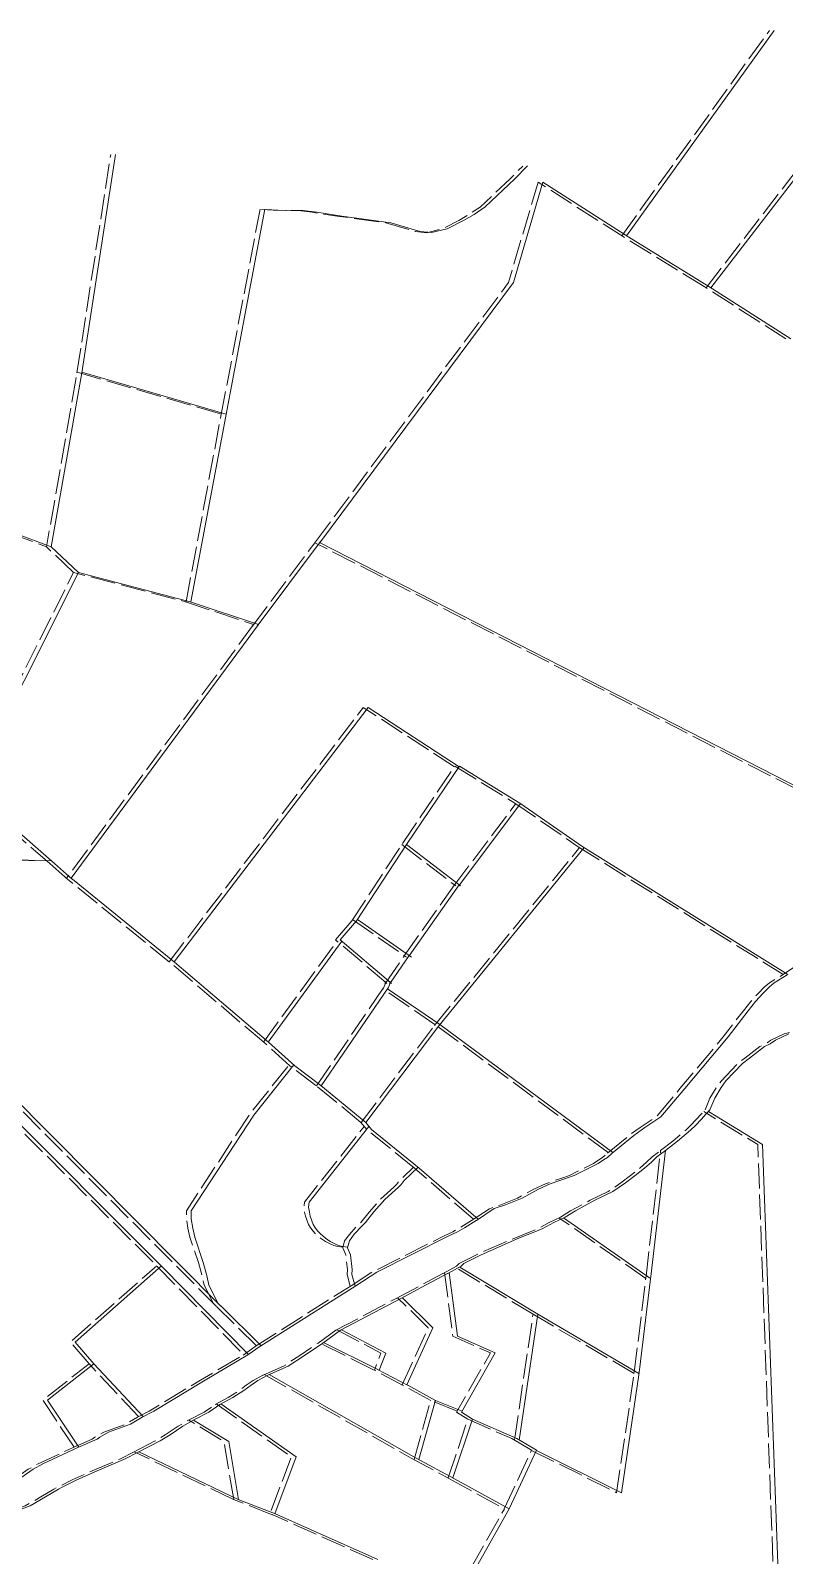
# Model space of a CAD drawing. Header units: millimetres. Extents: x 611548 to 616630, y 1316670 to 1320037.
# Drawn here: x 613498 to 613861, y 1318930 to 1319665 of the extents above; entities that cross this region are included whole.
import ezdxf

# ---------------------------------------------------------------- set-up
doc = ezdxf.new("R2010")
doc.units = ezdxf.units.MM
doc.header["$PDMODE"] = 35
doc.header["$PDSIZE"] = 0.5
doc.linetypes.add('ACAD_ISO02W100', pattern=[15, 12, -3])
doc.layers.add('2', color=7, linetype='Continuous')
doc.layers.add('FONDO_MANAGUA', color=8, linetype='ACAD_ISO02W100')

msp = doc.modelspace()

# ---------------------------------------------------------------- linework, layer by layer
at = {"layer": '2', "color": 1, "lineweight": 0}
for p, q in [((613785.17713, 1319565.97276), (613856.30113, 1319664.93876)), ((613825.76113, 1319540.91176), (613902.02113, 1319639.85276)), ((613522.51013, 1319499.88176), (613538.81113, 1319605.16376)), ((613786.25113, 1319565.28376), (613744.79513, 1319591.84176)), ((613591.91213, 1319479.08376), (613610.78613, 1319578.76076)), ((613824.79313, 1319541.52976), (613786.25113, 1319565.28376)), ((613864.31113, 1319516.31776), (613824.79313, 1319541.52976)), ((613522.56313, 1319500.22376), (613592.09013, 1319480.02576)), ((613575.11813, 1319389.44576), (613591.91213, 1319479.08376)), ((613520.88613, 1319403.69076), (613507.83713, 1319416.05676)), ((613607.07213, 1319377.70576), (613637.60413, 1319418.58376)), ((613936.89313, 1319264.70076), (613637.19313, 1319418.03276)), ((613574.81313, 1319389.54776), (613607.67213, 1319378.51876)), ((613607.67213, 1319378.51876), (613517.47913, 1319256.24276)), ((613679.41313, 1319272.95476), (613704.64113, 1319310.23776)), ((613704.64113, 1319310.23776), (613733.67413, 1319292.48576)), ((613704.26413, 1319252.66376), (613734.06813, 1319292.21276)), ((613733.67413, 1319292.48576), (613764.09713, 1319271.42576)), ((613654.94613, 1319235.66876), (613679.41313, 1319272.95476)), ((613679.12413, 1319272.51376), (613705.13913, 1319252.54376)), ((613694.81713, 1319185.22976), (613764.75113, 1319271.01776)), ((613764.09713, 1319271.42576), (613862.95413, 1319209.85476)), ((613518.14913, 1319255.65876), (613509.38013, 1319263.30676)), ((613567.16513, 1319215.85876), (613517.99613, 1319255.78376)), ((613680.30113, 1319218.81676), (613704.51713, 1319253.02176)), ((613647.18013, 1319226.54376), (613654.94613, 1319235.66876)), ((613655.39013, 1319236.34576), (613681.44113, 1319218.17876)), ((613612.43613, 1319177.29476), (613647.84013, 1319225.98376)), ((613671.38213, 1319206.01076), (613647.18013, 1319226.54376)), ((613612.52813, 1319177.21676), (613567.16513, 1319215.85876)), ((613671.22313, 1319205.63576), (613680.37413, 1319218.92276)), ((613637.99313, 1319156.09676), (613670.29913, 1319203.45776)), ((613695.07713, 1319185.73276), (613669.97813, 1319202.96476)), ((613670.06513, 1319202.90576), (613671.38213, 1319206.01076)), ((613659.48313, 1319138.48376), (613695.15413, 1319185.67576)), ((613778.60213, 1319124.03076), (613695.07713, 1319185.73276)), ((613625.19713, 1319165.86776), (613612.52813, 1319177.21676)), ((613637.74513, 1319156.29976), (613625.19713, 1319165.86776)), ((613476.23613, 1319153.99576), (613561.35713, 1319068.97676)), ((613659.41413, 1319138.56976), (613637.74513, 1319156.29976)), ((613662.19913, 1319135.12976), (613659.41413, 1319138.56976)), ((613685.26313, 1319116.50676), (613662.19913, 1319135.12976)), ((613796.85713, 1319064.32176), (613803.87113, 1319125.03976)), ((613713.63613, 1319091.84176), (613685.26313, 1319116.50676)), ((613796.73813, 1319063.35476), (613754.83613, 1319092.56576)), ((613561.35713, 1319068.97676), (613602.87613, 1319026.56976)), ((613698.98313, 1319065.76176), (613705.46613, 1319069.17276)), ((613742.35913, 1319046.05976), (613704.71313, 1319068.77676)), ((613791.17513, 1319017.95476), (613796.87213, 1319064.44676)), ((613608.37113, 1319030.45676), (613654.65713, 1319059.79776)), ((613608.99613, 1319030.85276), (613589.49913, 1319050.08376)), ((613647.24213, 1319038.34376), (613676.35313, 1319053.63176)), ((613733.42313, 1318985.37976), (613742.35913, 1319046.05976)), ((613791.11513, 1319017.54576), (613742.35913, 1319046.05976)), ((613638.72013, 1319032.14376), (613647.24213, 1319038.34376)), ((613665.20413, 1319019.42776), (613639.11213, 1319032.42876)), ((613602.64713, 1319026.40776), (613608.37113, 1319030.45676)), ((613552.15713, 1318996.70376), (613528.36113, 1319022.18676)), ((613679.83413, 1319011.73176), (613665.09913, 1319019.48276)), ((613612.83113, 1319016.96476), (613683.66213, 1318976.72876)), ((613693.12413, 1319004.52876), (613679.68213, 1319011.81376)), ((613685.05013, 1318975.98176), (613693.01813, 1319004.58676)), ((613705.83513, 1318999.39276), (613693.12413, 1319004.52876)), ((613701.43313, 1318967.15976), (613710.93813, 1318995.42676)), ((613705.55313, 1318998.89976), (613710.87813, 1318995.45276)), ((613710.87813, 1318995.45276), (613732.18613, 1318986.11076)), ((613732.18613, 1318986.11076), (613741.69613, 1318980.49076)), ((613597.91213, 1318956.78476), (613550.12613, 1318979.76176)), ((613683.66213, 1318976.72876), (613702.17613, 1318966.75976)), ((613728.52113, 1318952.26576), (613741.69613, 1318980.49076)), ((613702.17613, 1318966.75976), (613728.50113, 1318952.23176)), ((613616.66513, 1318949.43776), (613597.91213, 1318956.78476)), ((613705.19313, 1318910.91376), (613728.55113, 1318952.31976)), ((613665.21713, 1318927.78576), (613616.55913, 1318949.48476))]:
    msp.add_line(p, q, dxfattribs=at)
for points in [[(613611.44713, 1319578.65176), (613617.03313, 1319578.25376), (613623.25413, 1319578.23476), (613629.22213, 1319578.08876), (613635.82213, 1319577.30676), (613647.88013, 1319575.49076), (613671.48813, 1319572.24176), (613685.69913, 1319568.00476), (613691.15713, 1319567.47976), (613698.65213, 1319569.36376), (613706.53413, 1319573.40576), (613711.62013, 1319576.31276), (613716.96113, 1319579.85476), (613731.34013, 1319593.40776), (613737.44913, 1319599.61576)], [(613637.54313, 1319418.50176), (613730.58713, 1319543.46976), (613744.79513, 1319591.84176)], [(613447.70713, 1319438.47876), (613507.83713, 1319416.05676), (613522.51013, 1319499.88176)], [(613509.38013, 1319263.30676), (613468.45413, 1319299.13976), (613520.88613, 1319403.69076), (613574.81313, 1319389.54776)], [(613704.50113, 1319310.03076), (613660.52313, 1319338.58276), (613567.04413, 1319215.95676)], [(613589.56313, 1319050.02076), (613466.76013, 1319173.59476), (613402.54513, 1319240.25076), (613362.65113, 1319283.06976), (613337.57213, 1319308.68876)], [(613507.67113, 1319264.80376), (613502.78013, 1319264.59776), (613485.00713, 1319265.66876)], [(613778.22113, 1319123.72076), (613788.65213, 1319132.20276), (613793.99413, 1319136.12576), (613801.75113, 1319141.18576), (613813.21113, 1319154.87476), (613834.09313, 1319179.84476), (613843.77213, 1319192.39576), (613847.33813, 1319196.83276), (613851.03013, 1319200.88776), (613853.83013, 1319203.80176), (613856.37413, 1319205.82776), (613862.60413, 1319209.62076)], [(613825.37513, 1319144.54476), (613827.67413, 1319150.25576), (613830.73413, 1319155.32976), (613833.02713, 1319158.49976), (613841.04613, 1319166.98876), (613844.48013, 1319169.51976), (613851.73013, 1319175.08876), (613854.40013, 1319176.47876), (613856.94313, 1319178.12276), (613863.42613, 1319181.27976)], [(613588.29613, 1319051.29576), (613583.80913, 1319060.14076), (613582.80413, 1319064.71876), (613581.04213, 1319071.07776), (613577.00713, 1319083.16176), (613576.00213, 1319087.61276), (613575.25113, 1319092.06276), (613575.26013, 1319095.87476), (613605.46113, 1319142.03776), (613624.73313, 1319166.28376)], [(613803.87213, 1319125.04076), (613809.72313, 1319129.46976), (613815.95713, 1319134.78876), (613818.50213, 1319137.19476), (613821.04813, 1319139.98276), (613823.59313, 1319142.64376), (613825.37513, 1319144.54476)], [(613846.49013, 1318839.11776), (613859.78613, 1318877.45376), (613850.72913, 1319127.81976), (613824.63413, 1319143.75476)], [(613650.73113, 1319078.45476), (613648.22613, 1319078.75076), (613646.32313, 1319079.26576), (613644.92813, 1319079.90476), (613642.26413, 1319081.18376), (613639.98313, 1319082.71576), (613637.57513, 1319084.75576), (613636.18213, 1319086.28576), (613634.91713, 1319088.06876), (613634.15813, 1319089.34176), (613632.64313, 1319093.28576), (613632.26713, 1319095.19276), (613631.89213, 1319097.60776), (613632.15213, 1319100.02176), (613660.97313, 1319136.64376)], [(613712.75513, 1319091.26176), (613721.40313, 1319096.95376), (613726.86713, 1319098.84376), (613734.87313, 1319101.99576), (613742.75613, 1319106.29276), (613748.34813, 1319108.94376), (613756.22713, 1319111.71576), (613759.91213, 1319112.97476), (613767.28513, 1319116.63776), (613771.48013, 1319118.78576), (613774.02313, 1319120.42976), (613775.93113, 1319121.69476), (613778.22113, 1319123.72076)], [(613755.54813, 1319092.91076), (613760.50713, 1319095.94476), (613769.91413, 1319100.99976), (613778.55813, 1319105.16676), (613784.66213, 1319109.34176), (613789.36913, 1319113.01276), (613793.82113, 1319116.42976), (613797.12913, 1319119.34276), (613799.80113, 1319122.00276), (613803.87213, 1319125.04076)], [(613650.63713, 1319078.10876), (613651.53413, 1319081.40976), (613653.82713, 1319084.57976), (613657.64513, 1319088.63476), (613659.30013, 1319090.28176), (613663.37513, 1319095.35176), (613668.59413, 1319101.30876), (613672.03013, 1319104.47476), (613675.21113, 1319107.38776), (613676.48413, 1319108.65476), (613678.01213, 1319110.55676), (613684.70913, 1319116.95476)], [(613654.65613, 1319059.79776), (613664.83013, 1319066.37376), (613699.15213, 1319083.67876), (613703.72813, 1319085.82476), (613707.03413, 1319087.72176), (613712.62913, 1319091.26276)], [(613705.46613, 1319069.17276), (613706.73913, 1319070.56676), (613715.12913, 1319074.73476), (613733.55813, 1319082.81176), (613740.92913, 1319085.71176), (613744.86913, 1319087.35176), (613750.08213, 1319090.25876), (613755.54813, 1319092.91076)], [(613654.27913, 1319059.55876), (613652.76513, 1319065.14076), (613652.89713, 1319067.55476), (613652.15213, 1319074.67276), (613650.63713, 1319078.10876)], [(613528.36113, 1319022.18676), (613519.37113, 1319032.63476), (613560.97513, 1319069.35776)], [(613676.35313, 1319053.63176), (613688.55813, 1319060.20176), (613698.85613, 1319065.76176)], [(613699.66113, 1319066.11776), (613703.73613, 1319035.50376), (613721.87313, 1319027.44176), (613705.55313, 1318998.89976)], [(613679.31713, 1319012.00376), (613691.81013, 1319039.47876), (613677.11113, 1319054.03976)], [(613612.27413, 1319016.72076), (613622.06113, 1319021.01176), (613629.94513, 1319026.19776), (613638.72013, 1319032.14376)], [(613647.73313, 1319038.60176), (613669.05413, 1319027.34876), (613665.91013, 1319019.05576)], [(613551.66213, 1318996.44676), (613557.25613, 1318999.35276), (613582.05013, 1319014.27176), (613602.64713, 1319026.40776)], [(613521.14113, 1318982.01576), (613506.10013, 1319004.59176), (613528.36113, 1319022.18676)], [(613741.67013, 1318980.43476), (613782.65813, 1318960.03376), (613791.17513, 1319017.95476)], [(613589.13213, 1319002.55876), (613595.36213, 1319005.97076), (613600.70213, 1319009.25876), (613604.13613, 1319011.78976), (613607.44313, 1319014.06676), (613612.27413, 1319016.72076)], [(613576.92613, 1318995.35276), (613583.79113, 1318998.88976), (613589.13213, 1319002.55876)], [(613589.61013, 1319002.82076), (613625.89313, 1318977.28576), (613615.55213, 1318949.87376)], [(613520.64713, 1318981.80076), (613529.92613, 1318985.83876), (613531.19813, 1318986.85176), (613535.39313, 1318989.25276), (613546.06813, 1318993.03276), (613551.66213, 1318996.44676)], [(613549.71813, 1318979.55176), (613560.26913, 1318984.98376), (613565.10113, 1318987.89176), (613571.33213, 1318992.06576), (613576.92613, 1318995.35276)], [(613598.09513, 1318956.71276), (613593.40713, 1318984.62876), (613576.42113, 1318995.05576)], [(613442.78813, 1318916.59376), (613457.30613, 1318934.97576), (613462.65213, 1318940.42376), (613468.38213, 1318947.52276), (613473.21913, 1318952.71776), (613479.45313, 1318957.65476), (613499.03813, 1318971.31876), (613503.74213, 1318973.97376), (613520.64713, 1318981.80076)], [(613467.95813, 1318929.09776), (613470.25413, 1318933.53876), (613472.16513, 1318936.58276), (613476.11013, 1318940.12876), (613480.56513, 1318944.94376), (613485.52613, 1318948.61376), (613491.75413, 1318951.51776), (613494.55013, 1318952.52576), (613497.60013, 1318953.65976), (613505.10113, 1318958.08476), (613511.33113, 1318961.75076), (613513.11113, 1318962.63476), (613520.23013, 1318966.29876), (613529.89013, 1318970.58976), (613543.48913, 1318976.39376), (613549.71813, 1318979.55176)]]:
    msp.add_lwpolyline(points, dxfattribs=at)
msp.add_point((613671.38213, 1319206.01076), dxfattribs=at)
at = {"layer": 'FONDO_MANAGUA', "color": 1, "lineweight": 0}
for p, q in [((613782.88325, 1319565.96571), (613854.00725, 1319664.93171)), ((613823.46725, 1319540.90471), (613899.72725, 1319639.84571)), ((613783.95725, 1319565.27671), (613742.50125, 1319591.83471)), ((613589.61825, 1319479.07671), (613608.49225, 1319578.75371)), ((613822.49925, 1319541.52271), (613783.95725, 1319565.27671)), ((613862.01725, 1319516.31071), (613822.49925, 1319541.52271)), ((613520.26925, 1319500.21671), (613589.79625, 1319480.01871)), ((613572.82425, 1319389.43871), (613589.61825, 1319479.07671)), ((613518.59225, 1319403.68371), (613505.54325, 1319416.04971)), ((613604.77825, 1319377.69871), (613635.31025, 1319418.57671)), ((613934.59925, 1319264.69371), (613634.89925, 1319418.02571)), ((613572.51925, 1319389.54071), (613605.37825, 1319378.51171)), ((613605.37825, 1319378.51171), (613515.18525, 1319256.23571)), ((613677.11925, 1319272.94771), (613702.34725, 1319310.23071)), ((613702.34725, 1319310.23071), (613731.38025, 1319292.47871)), ((613701.97025, 1319252.65671), (613731.77425, 1319292.20571)), ((613731.38025, 1319292.47871), (613761.80325, 1319271.41871)), ((613652.65225, 1319235.66171), (613677.11925, 1319272.94771)), ((613676.83025, 1319272.50671), (613702.84525, 1319252.53671)), ((613692.52325, 1319185.22271), (613762.45725, 1319271.01071)), ((613761.80325, 1319271.41871), (613860.66025, 1319209.84771)), ((613515.85525, 1319255.65171), (613507.08625, 1319263.29971)), ((613564.87125, 1319215.85171), (613515.70225, 1319255.77671)), ((613678.00725, 1319218.80971), (613702.22325, 1319253.01471)), ((613644.88625, 1319226.53671), (613652.65225, 1319235.66171)), ((613653.09625, 1319236.33871), (613679.14725, 1319218.17171)), ((613610.14225, 1319177.28771), (613645.54625, 1319225.97671)), ((613669.08825, 1319206.00371), (613644.88625, 1319226.53671)), ((613610.23425, 1319177.20971), (613564.87125, 1319215.85171)), ((613668.92925, 1319205.62871), (613678.08025, 1319218.91571)), ((613635.69925, 1319156.08971), (613668.00525, 1319203.45071)), ((613692.78325, 1319185.72571), (613667.68425, 1319202.95771)), ((613667.77125, 1319202.89871), (613669.08825, 1319206.00371)), ((613657.18925, 1319138.47671), (613692.86025, 1319185.66871)), ((613776.30825, 1319124.02371), (613692.78325, 1319185.72571)), ((613622.90325, 1319165.86071), (613610.23425, 1319177.20971)), ((613635.45125, 1319156.29271), (613622.90325, 1319165.86071)), ((613473.94225, 1319153.98871), (613559.06325, 1319068.96971)), ((613657.12025, 1319138.56271), (613635.45125, 1319156.29271)), ((613659.90525, 1319135.12271), (613657.12025, 1319138.56271)), ((613682.96925, 1319116.49971), (613659.90525, 1319135.12271)), ((613794.56325, 1319064.31471), (613801.57725, 1319125.03271)), ((613711.34225, 1319091.83471), (613682.96925, 1319116.49971)), ((613794.44425, 1319063.34771), (613752.54225, 1319092.55871)), ((613559.06325, 1319068.96971), (613600.58225, 1319026.56271)), ((613696.68925, 1319065.75471), (613703.17225, 1319069.16571)), ((613740.06525, 1319046.05271), (613702.41925, 1319068.76971)), ((613788.88125, 1319017.94771), (613794.57825, 1319064.43971)), ((613606.07725, 1319030.44971), (613652.36325, 1319059.79071)), ((613606.70225, 1319030.84571), (613587.20525, 1319050.07671)), ((613644.94825, 1319038.33671), (613674.05925, 1319053.62471)), ((613731.12925, 1318985.37271), (613740.06525, 1319046.05271)), ((613788.82125, 1319017.53871), (613740.06525, 1319046.05271)), ((613636.42625, 1319032.13671), (613644.94825, 1319038.33671)), ((613662.91025, 1319019.42071), (613636.81825, 1319032.42171)), ((613600.35325, 1319026.40071), (613606.07725, 1319030.44971)), ((613549.86325, 1318996.69671), (613526.06725, 1319022.17971)), ((613677.54025, 1319011.72471), (613662.80525, 1319019.47571)), ((613610.53725, 1319016.95771), (613681.36825, 1318976.72171)), ((613690.83025, 1319004.52171), (613677.38825, 1319011.80671)), ((613682.75625, 1318975.97471), (613690.72425, 1319004.57971)), ((613703.54125, 1318999.38571), (613690.83025, 1319004.52171)), ((613699.13925, 1318967.15271), (613708.64425, 1318995.41971)), ((613703.25925, 1318998.89271), (613708.58425, 1318995.44571)), ((613708.58425, 1318995.44571), (613729.89225, 1318986.10371)), ((613729.89225, 1318986.10371), (613739.40225, 1318980.48371)), ((613595.61825, 1318956.77771), (613547.83225, 1318979.75471)), ((613681.36825, 1318976.72171), (613699.88225, 1318966.75271)), ((613726.22725, 1318952.25871), (613739.40225, 1318980.48371)), ((613699.88225, 1318966.75271), (613726.20725, 1318952.22471)), ((613614.37125, 1318949.43071), (613595.61825, 1318956.77771)), ((613702.89925, 1318910.90671), (613726.25725, 1318952.31271)), ((613662.92325, 1318927.77871), (613614.26525, 1318949.47771))]:
    msp.add_line(p, q, dxfattribs=at)
at = {"layer": 'FONDO_MANAGUA', "color": 1, "lineweight": 0, "flags": 128}
for points in [[(613520.21625, 1319499.87471), (613536.51725, 1319605.15671)], [(613609.15325, 1319578.64471), (613614.73925, 1319578.24671), (613620.96025, 1319578.22771), (613626.92825, 1319578.08171), (613633.52825, 1319577.29971), (613645.58625, 1319575.48371), (613669.19425, 1319572.23471), (613683.40525, 1319567.99771), (613688.86325, 1319567.47271), (613696.35825, 1319569.35671), (613704.24025, 1319573.39871), (613709.32625, 1319576.30571), (613714.66725, 1319579.84771), (613729.04625, 1319593.40071), (613735.15525, 1319599.60871)], [(613635.24925, 1319418.49471), (613728.29325, 1319543.46271), (613742.50125, 1319591.83471)], [(613445.41325, 1319438.47171), (613505.54325, 1319416.04971), (613520.21625, 1319499.87471)], [(613507.08625, 1319263.29971), (613466.16025, 1319299.13271), (613518.59225, 1319403.68371), (613572.51925, 1319389.54071)], [(613702.20725, 1319310.02371), (613658.22925, 1319338.57571), (613564.75025, 1319215.94971)], [(613505.37725, 1319264.79671), (613500.48625, 1319264.59071), (613482.71325, 1319265.66171), (613469.76825, 1319267.98871), (613450.47925, 1319272.24071), (613442.48525, 1319274.42571), (613423.96125, 1319279.81971), (613418.63225, 1319281.48771), (613407.71925, 1319284.31671), (613403.78725, 1319285.98071), (613399.22025, 1319287.51971), (613395.54025, 1319288.41971), (613385.64325, 1319291.24571), (613381.96525, 1319292.65471), (613379.68125, 1319293.55171), (613374.48025, 1319295.47371), (613371.18225, 1319296.88171), (613366.86925, 1319298.41971), (613362.30325, 1319300.33971), (613358.24325, 1319301.62271), (613354.56525, 1319303.15871), (613349.23625, 1319304.82671), (613345.17625, 1319306.23671), (613338.70625, 1319308.41671), (613333.89225, 1319309.96471)], [(613587.26925, 1319050.01371), (613464.46625, 1319173.58771), (613400.25125, 1319240.24371), (613360.35725, 1319283.06271), (613335.27825, 1319308.68171)], [(613860.31025, 1319209.61371), (613875.06225, 1319219.48071), (613902.78925, 1319239.60071), (613929.37825, 1319262.01171), (613933.57325, 1319264.15971)], [(613775.92725, 1319123.71371), (613786.35825, 1319132.19571), (613791.70025, 1319136.11871), (613799.45725, 1319141.17871), (613810.91725, 1319154.86771), (613831.79925, 1319179.83771), (613841.47825, 1319192.38871), (613845.04425, 1319196.82571), (613848.73625, 1319200.88071), (613851.53625, 1319203.79471), (613854.08025, 1319205.82071), (613860.31025, 1319209.61371)], [(613823.08125, 1319144.53771), (613825.38025, 1319150.24871), (613828.44025, 1319155.32271), (613830.73325, 1319158.49271), (613838.75225, 1319166.98171), (613842.18625, 1319169.51271), (613849.43625, 1319175.08171), (613852.10625, 1319176.47171), (613854.64925, 1319178.11571), (613861.13225, 1319181.27271), (613867.10325, 1319182.65271), (613873.32525, 1319182.88771), (613881.06525, 1319181.08571), (613896.28725, 1319175.06671), (613901.61325, 1319172.25471), (613905.16425, 1319170.33771), (613912.39225, 1319166.63071), (613921.27025, 1319162.28271), (613927.35825, 1319159.59571), (613937.12225, 1319154.22871), (613946.75925, 1319148.86171), (613953.85925, 1319144.90071), (613962.10325, 1319140.80971), (613973.00925, 1319135.31171), (613984.29825, 1319130.57571)], [(613586.00225, 1319051.28871), (613581.51525, 1319060.13371), (613580.51025, 1319064.71171), (613578.74825, 1319071.07071), (613574.71325, 1319083.15471), (613573.70825, 1319087.60571), (613572.95725, 1319092.05571), (613572.96625, 1319095.86771), (613603.16725, 1319142.03071), (613622.43925, 1319166.27671)], [(613801.57825, 1319125.03371), (613807.42925, 1319129.46271), (613813.66325, 1319134.78171), (613816.20825, 1319137.18771), (613818.75425, 1319139.97571), (613821.29925, 1319142.63671), (613823.08125, 1319144.53771)], [(613844.19625, 1318839.11071), (613857.49225, 1318877.44671), (613848.43525, 1319127.81271), (613822.34025, 1319143.74771)], [(613648.43725, 1319078.44771), (613645.93225, 1319078.74371), (613644.02925, 1319079.25871), (613642.63425, 1319079.89771), (613639.97025, 1319081.17671), (613637.68925, 1319082.70871), (613635.28125, 1319084.74871), (613633.88825, 1319086.27871), (613632.62325, 1319088.06171), (613631.86425, 1319089.33471), (613630.34925, 1319093.27871), (613629.97325, 1319095.18571), (613629.59825, 1319097.60071), (613629.85825, 1319100.01471), (613658.67925, 1319136.63671)], [(613710.46125, 1319091.25471), (613719.10925, 1319096.94671), (613724.57325, 1319098.83671), (613732.57925, 1319101.98871), (613740.46225, 1319106.28571), (613746.05425, 1319108.93671), (613753.93325, 1319111.70871), (613757.61825, 1319112.96771), (613764.99125, 1319116.63071), (613769.18625, 1319118.77871), (613771.72925, 1319120.42271), (613773.63725, 1319121.68771), (613775.92725, 1319123.71371)], [(613753.25425, 1319092.90371), (613758.21325, 1319095.93771), (613767.62025, 1319100.99271), (613776.26425, 1319105.15971), (613782.36825, 1319109.33471), (613787.07525, 1319113.00571), (613791.52725, 1319116.42271), (613794.83525, 1319119.33571), (613797.50725, 1319121.99571), (613801.57825, 1319125.03371)], [(613648.34325, 1319078.10171), (613649.24025, 1319081.40271), (613651.53325, 1319084.57271), (613655.35125, 1319088.62771), (613657.00625, 1319090.27471), (613661.08125, 1319095.34471), (613666.30025, 1319101.30171), (613669.73625, 1319104.46771), (613672.91725, 1319107.38071), (613674.19025, 1319108.64771), (613675.71825, 1319110.54971), (613682.41525, 1319116.94771)], [(613652.36225, 1319059.79071), (613662.53625, 1319066.36671), (613696.85825, 1319083.67171), (613701.43425, 1319085.81771), (613704.74025, 1319087.71471), (613710.33525, 1319091.25571)], [(613703.17225, 1319069.16571), (613704.44525, 1319070.55971), (613712.83525, 1319074.72771), (613731.26425, 1319082.80471), (613738.63525, 1319085.70471), (613742.57525, 1319087.34471), (613747.78825, 1319090.25171), (613753.25425, 1319092.90371)], [(613651.98525, 1319059.55171), (613650.47125, 1319065.13371), (613650.60325, 1319067.54771), (613649.85825, 1319074.66571), (613648.34325, 1319078.10171)], [(613526.06725, 1319022.17971), (613517.07725, 1319032.62771), (613558.68125, 1319069.35071)], [(613674.05925, 1319053.62471), (613686.26425, 1319060.19471), (613696.56225, 1319065.75471)], [(613697.36725, 1319066.11071), (613701.44225, 1319035.49671), (613719.57925, 1319027.43471), (613703.25925, 1318998.89271)], [(613677.02325, 1319011.99671), (613689.51625, 1319039.47171), (613674.81725, 1319054.03271)], [(613609.98025, 1319016.71371), (613619.76725, 1319021.00471), (613627.65125, 1319026.19071), (613636.42625, 1319032.13671)], [(613645.43925, 1319038.59471), (613666.76025, 1319027.34171), (613663.61625, 1319019.04871)], [(613549.36825, 1318996.43971), (613554.96225, 1318999.34571), (613579.75625, 1319014.26471), (613600.35325, 1319026.40071)], [(613518.84725, 1318982.00871), (613503.80625, 1319004.58471), (613526.06725, 1319022.17971)], [(613739.37625, 1318980.42771), (613780.36425, 1318960.02671), (613788.88125, 1319017.94771)], [(613586.83825, 1319002.55171), (613593.06825, 1319005.96371), (613598.40825, 1319009.25171), (613601.84225, 1319011.78271), (613605.14925, 1319014.05971), (613609.98025, 1319016.71371)], [(613574.63225, 1318995.34571), (613581.49725, 1318998.88271), (613586.83825, 1319002.55171)], [(613587.31625, 1319002.81371), (613623.59925, 1318977.27871), (613613.25825, 1318949.86671)], [(613518.35325, 1318981.79371), (613527.63225, 1318985.83171), (613528.90425, 1318986.84471), (613533.09925, 1318989.24571), (613543.77425, 1318993.02571), (613549.36825, 1318996.43971)], [(613547.42425, 1318979.54471), (613557.97525, 1318984.97671), (613562.80725, 1318987.88471), (613569.03825, 1318992.05871), (613574.63225, 1318995.34571)], [(613595.80125, 1318956.70571), (613591.11325, 1318984.62171), (613574.12725, 1318995.04871)], [(613307.26825, 1318954.60771), (613317.91025, 1318944.79071), (613328.04325, 1318934.21171), (613338.81525, 1318926.04671), (613350.85425, 1318916.22471), (613373.42325, 1318902.81271), (613393.45725, 1318891.56971), (613401.32325, 1318889.00371), (613408.93625, 1318887.07471), (613414.14225, 1318887.05871), (613417.95225, 1318887.30071), (613422.77925, 1318888.17571), (613424.68525, 1318889.18671), (613427.86925, 1318893.24371), (613430.42025, 1318898.19171), (613433.73425, 1318903.51871), (613440.49425, 1318916.58671), (613455.01225, 1318934.96871), (613460.35825, 1318940.41671), (613466.08825, 1318947.51571), (613470.92525, 1318952.71071), (613477.15925, 1318957.64771), (613496.74425, 1318971.31171), (613501.44825, 1318973.96671), (613518.35325, 1318981.79371)], [(613465.66425, 1318929.09071), (613467.96025, 1318933.53171), (613469.87125, 1318936.57571), (613473.81625, 1318940.12171), (613478.27125, 1318944.93671), (613483.23225, 1318948.60671), (613489.46025, 1318951.51071), (613492.25625, 1318952.51871), (613495.30625, 1318953.65271), (613502.80725, 1318958.07771), (613509.03725, 1318961.74371), (613510.81725, 1318962.62771), (613517.93625, 1318966.29171), (613527.59625, 1318970.58271), (613541.19525, 1318976.38671), (613547.42425, 1318979.54471)]]:
    msp.add_lwpolyline(points, dxfattribs=at)
at = {"layer": 'FONDO_MANAGUA', "color": 1, "lineweight": 0}
msp.add_point((613669.08825, 1319206.00371), dxfattribs=at)

doc.saveas('drawing.dxf')
